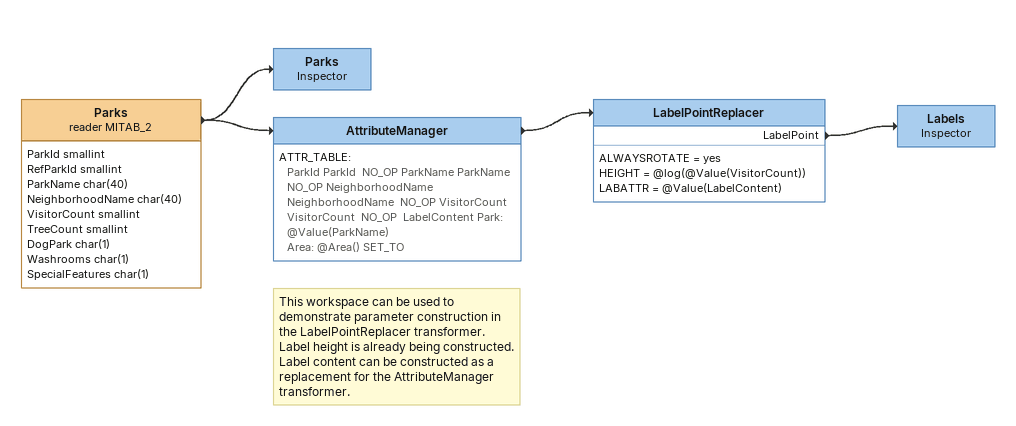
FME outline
Parks (reader MITAB_2)
    attributes: ParkId smallint, RefParkId smallint, ParkName char(40), NeighborhoodName char(40), VisitorCount smallint, TreeCount smallint, DogPark char(1), Washrooms char(1), SpecialFeatures char(1)
    -> AttributeManager
    -> Parks
Parks: Inspector
Note: This workspace can be used to demonstrate parameter construction in the LabelPointReplacer transformer. / Label height is already being constructed. Label content can be constructed as a replacement for the AttributeManager transformer.
AttributeManager
    ATTR_TABLE:
      ParkId ParkId  NO_OP ParkName ParkName  NO_OP NeighborhoodName NeighborhoodName  NO_OP VisitorCount VisitorCount  NO_OP  LabelContent Park: @Value(ParkName)
      Area: @Area() SET_TO
    -> LabelPointReplacer
LabelPointReplacer
    ALWAYSROTATE = yes
    HEIGHT = @log(@Value(VisitorCount))
    LABATTR = @Value(LabelContent)
    LabelPoint -> Labels
Labels: Inspector
